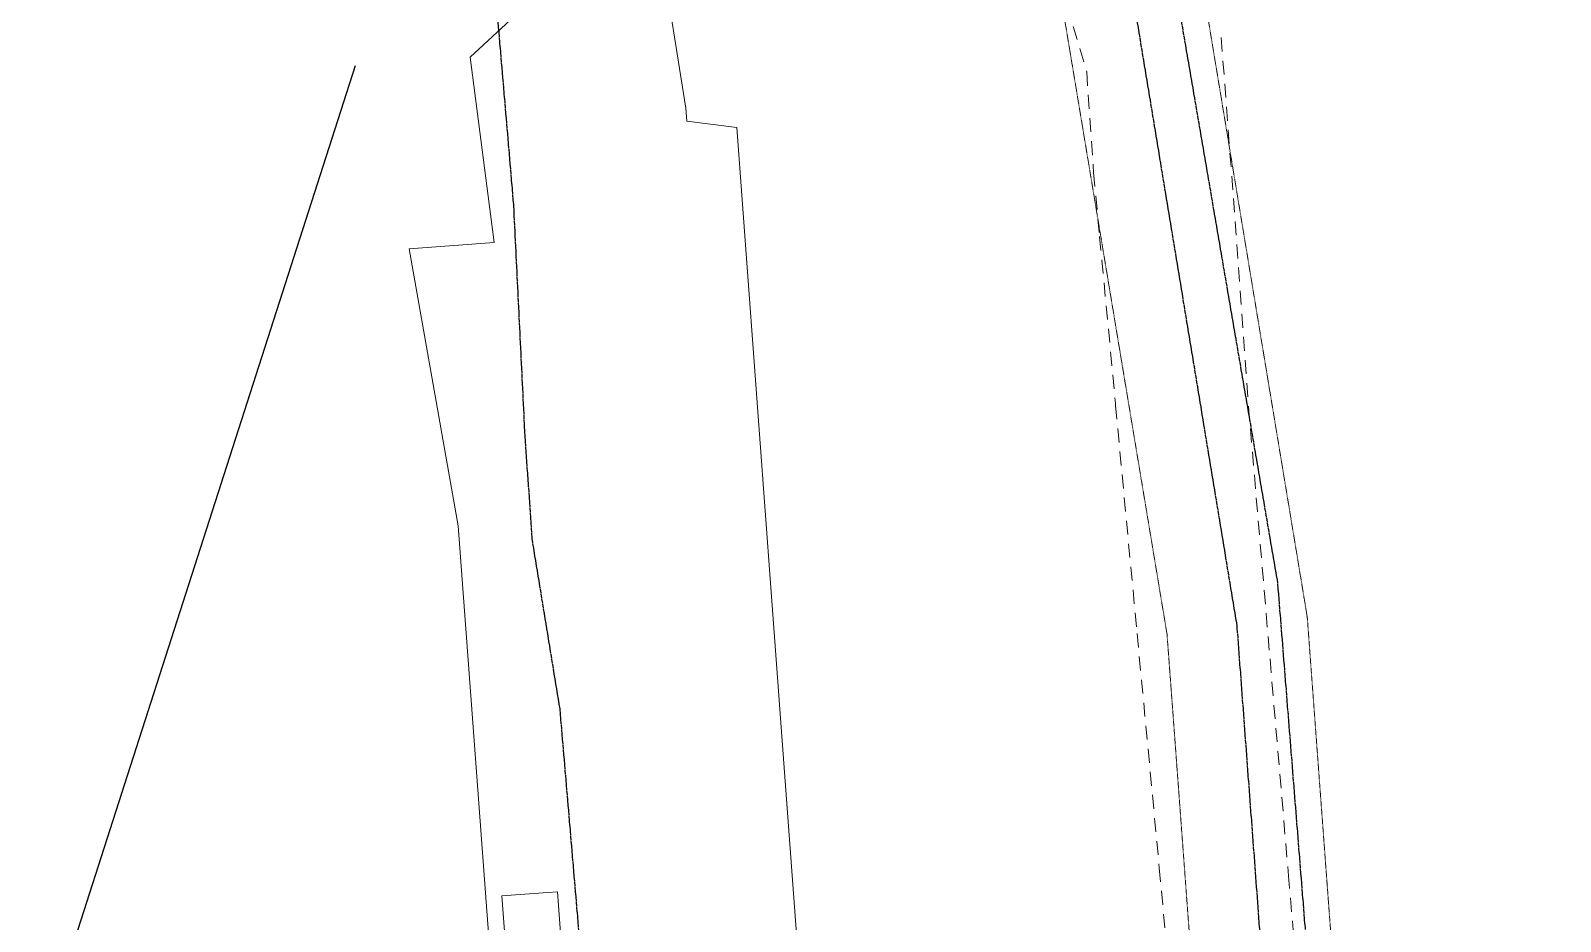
# Model space of a CAD drawing. Header units: metres. Extents: x 277863 to 282129, y 6130772 to 6135401.
# Drawn here: x 280905.7 to 281236.2, y 6134196.1 to 6134388.4 of the extents above; entities that cross this region are included whole.
import ezdxf

# ---------------------------------------------------------------- set-up
doc = ezdxf.new("R2010")
doc.units = ezdxf.units.M
for name, pattern in [('Cable Exist OH', [1, 1, 0]), ('Dash', [5, 3, -2]), ('HIDDEN', [0.375, 0.25, -0.125]), ('HIDDEN2', [0.1875, 0.125, -0.0625])]:
    doc.linetypes.add(name, pattern=pattern)
for name, color, linetype, lineweight in [('Cadastre Easements_SP_EXT', 9, 'Continuous', 5), ('Cadastre Other Property_SP_EXT', 9, 'HIDDEN', 5), ('Cadastre Roads_SP_EXT', 9, 'Continuous', 5)]:
    doc.layers.add(name, color=color, linetype=linetype, lineweight=lineweight)
for name, color, linetype in [('Mains_SL_EXT', 7, 'Continuous'), ('Mains_TR_EXT', 7, 'Continuous'), ('Services_SP_EXT', 7, 'Continuous')]:
    doc.layers.add(name, color=color, linetype=linetype)

msp = doc.modelspace()

# ---------------------------------------------------------------- linework, layer by layer
at = {"layer": 'Cadastre Easements_SP_EXT', "linetype": 'Dash'}
for points in [[(281125.19, 6134408.52), (281133.86, 6134379.52), (281135.27, 6134359.24), (281135.35, 6134357.76), (281136.66, 6134343.95), (281140.06, 6134307.99), (281140.1, 6134307.49), (281144.76, 6134258.24), (281144.76, 6134258.22), (281149.46, 6134208.48), (281149.54, 6134207.62), (281153.87, 6134161.79)], [(281210.27, 6133821.44), (281207.76, 6133850.81), (281207.62, 6133852.5), (281202.59, 6133911.49), (281202.32, 6133914.65), (281200.2, 6133939.45), (281198.08, 6133964.26), (281195.46, 6133994.99), (281195.43, 6133995.32), (281192.36, 6134031.37), (281192.32, 6134031.8), (281189.48, 6134065.12), (281185.5, 6134111.71), (281183.86, 6134130.94), (281183.52, 6134135.01), (281183.17, 6134139.09), (281181.53, 6134158.31), (281177.61, 6134204.18), (281177.55, 6134204.94), (281173.31, 6134254.64), (281169.07, 6134304.34), (281165.42, 6134354.02), (281162.79, 6134388.64)]]:
    msp.add_lwpolyline(points, dxfattribs=at)
at = {"layer": 'Cadastre Other Property_SP_EXT', "linetype": 'HIDDEN2'}
msp.add_lwpolyline([(281181.51, 6134261.83), (281153.67, 6134429.73), (281145.03, 6134456.39), (281110.95, 6134460.64), (281123.95, 6134421.71), (281151.22, 6134258.09), (281173.82, 6133954.67), (281204.34, 6133955.28), (281181.51, 6134261.83)], close=True, dxfattribs=at)
at = {"layer": 'Cadastre Roads_SP_EXT', "linetype": 'Continuous'}
for points in [[(281072.76, 6134172.05), (281069.31, 6134218.59), (281069.31, 6134218.59), (281065.63, 6134268.21), (281061.95, 6134317.84), (281058.27, 6134367.49), (281047.47, 6134368.85), (281047.26, 6134371.69), (281039.7, 6134419.1)], [(281017.97, 6134398.84), (281000.65, 6134382.69), (281003.23, 6134362.68), (281005.8, 6134342.7), (280987.45, 6134341.33), (280998.07, 6134281.5), (281010.01, 6134121.04)], [(281010.51, 6134161.43), (281007.52, 6134201.57), (281017.41, 6134202.3), (281019.51, 6134202.46), (281022.5, 6134162.32)]]:
    msp.add_lwpolyline(points, dxfattribs=at)
at = {"layer": 'Mains_SL_EXT', "linetype": 'Cable Exist OH'}
msp.add_lwpolyline([(281006.17, 6134395.74), (281010.01, 6134350.61), (281012.34, 6134302.97), (281013.96, 6134278.78), (281020, 6134241.91), (281024.38, 6134190.5), (281028.73, 6134131.4), (281032.21, 6134084.91), (281035.77, 6134024.48), (281039.71, 6133972.72), (281042.74, 6133912.59)], dxfattribs=at)
at = {"layer": 'Mains_TR_EXT', "linetype": 'Cable Exist OH'}
for points in [[(281187.91, 6133972.74), (281178.85, 6134092.74), (281166.36, 6134259.96), (281138.96, 6134425.77), (281114.49, 6134496.95), (281086.98, 6134571.83), (281034.93, 6134721.91), (281015.91, 6134842.23), (281002.84, 6135012.72), (280989.83, 6135182.88)], [(281211.51, 6132209.94), (281215.54, 6132392.94), (281218.43, 6132523.94), (281221.46, 6132661.26), (281221.78, 6132675.94), (281224.93, 6132818.93), (281228.22, 6132970.93), (281231.24, 6133111.64), (281234.24, 6133244.83), (281236.21, 6133412.16), (281234.57, 6133447.87), (281230.74, 6133532.19), (281220, 6133676.64), (281209.93, 6133811.34), (281200.97, 6133933.23), (281192.53, 6134046.62), (281187.23, 6134117.7), (281175.15, 6134269.25), (281146.6, 6134435.71)]]:
    msp.add_lwpolyline(points, dxfattribs=at)
at = {"layer": 'Services_SP_EXT'}
msp.add_lwpolyline([(280975.83, 6134380.8), (280811.69, 6133870.17)], dxfattribs=at)

doc.saveas('drawing.dxf')
